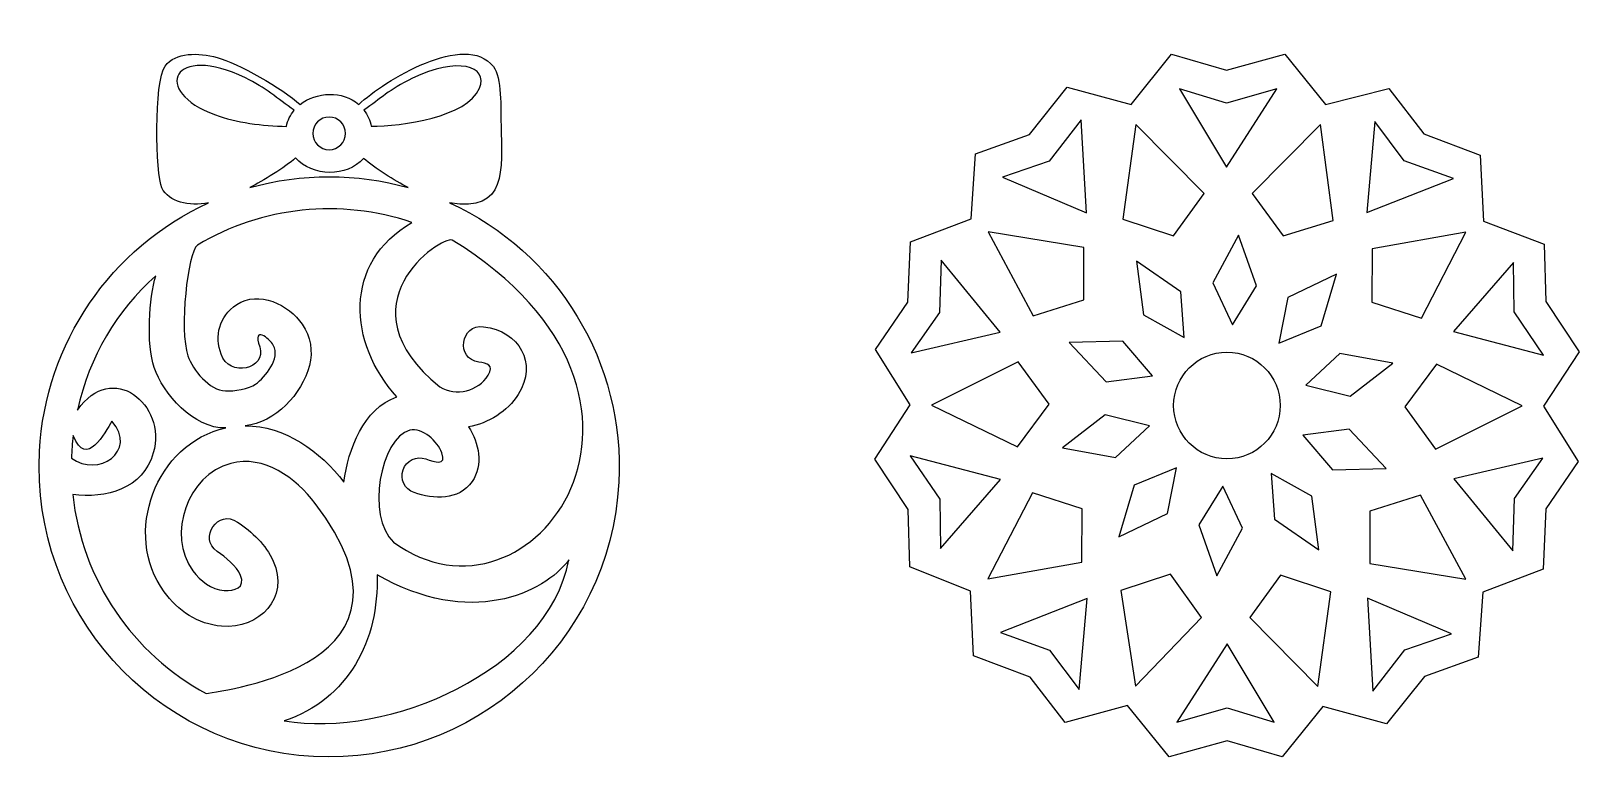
# Model space of a CAD drawing. Header units: centimetres. Extents: x -1 to 124, y -94 to 8.
# Drawn here: x -0.27 to 21.76, y -78.8 to -68.35 of the extents above; entities that cross this region are included whole.
import ezdxf

# ---------------------------------------------------------------- set-up
doc = ezdxf.new("R2010")
doc.units = ezdxf.units.CM
doc.header["$MEASUREMENT"] = 0
doc.layers.add('layer 1', color=7, linetype='Continuous')

msp = doc.modelspace()

# ---------------------------------------------------------------- linework, layer by layer
at = {"layer": 'layer 1', "color": 250}
for points, knots in [([(3.75129, -78.67694), (6.01428, -78.79796), (7.97102, -77.065), (8.09348, -74.77564), (8.09348, -74.77564), (8.18408, -73.08154), (7.22878, -71.50245), (5.68431, -70.79856), (5.68431, -70.79856), (6.51052, -70.94163), (6.42484, -70.33776), (6.4171, -69.68827), (6.4171, -69.68827), (6.41449, -69.46952), (6.42542, -69.00841), (6.30887, -68.86068), (6.30887, -68.86068), (5.90962, -68.35463), (4.76532, -69.05491), (4.39192, -69.39945), (4.39192, -69.39945), (4.16574, -69.19944), (3.78866, -69.21924), (3.55776, -69.40188), (3.55776, -69.40188), (3.32035, -69.177), (2.66115, -68.80881), (2.37722, -68.73189), (2.37722, -68.73189), (2.11492, -68.66084), (1.78466, -68.65512), (1.63816, -68.85354), (1.63816, -68.85354), (1.4781, -69.07026), (1.50023, -70.40031), (1.59105, -70.58608), (1.59105, -70.58608), (1.69269, -70.79397), (1.97269, -70.85258), (2.2568, -70.7998), (2.2568, -70.7998), (0.86174, -71.43839), (-0.06765, -72.79504), (-0.15001, -74.33475), (-0.15001, -74.33475), (-0.27103, -76.59776), (1.46193, -78.55448), (3.75129, -78.67694)], [0, 0, 0, 0, 0.07692308, 0.07692308, 0.07692308, 0.07692308, 0.15384615, 0.15384615, 0.15384615, 0.15384615, 0.23076923, 0.23076923, 0.23076923, 0.23076923, 0.30769231, 0.30769231, 0.30769231, 0.30769231, 0.38461538, 0.38461538, 0.38461538, 0.38461538, 0.46153846, 0.46153846, 0.46153846, 0.46153846, 0.53846154, 0.53846154, 0.53846154, 0.53846154, 0.61538462, 0.61538462, 0.61538462, 0.61538462, 0.69230769, 0.69230769, 0.69230769, 0.69230769, 0.76923077, 0.76923077, 0.76923077, 0.76923077, 0.84615385, 0.84615385, 0.84615385, 0.84615385, 1, 1, 1, 1]), ([(3.36446, -69.71226), (3.02975, -69.70784), (2.64248, -69.6556), (2.35305, -69.54965), (2.35305, -69.54965), (1.42582, -69.21022), (1.74941, -68.51965), (2.78341, -69.02352), (2.78341, -69.02352), (3.05967, -69.15815), (3.23602, -69.31466), (3.47379, -69.48324), (3.47379, -69.48324), (3.41979, -69.5477), (3.38084, -69.62468), (3.36446, -69.71226)], [0, 0, 0, 0, 0.2, 0.2, 0.2, 0.2, 0.4, 0.4, 0.4, 0.4, 0.6, 0.6, 0.6, 0.6, 1, 1, 1, 1]), ([(4.56996, -69.71068), (4.55318, -69.6284), (4.51849, -69.54925), (4.467, -69.48074), (4.467, -69.48074), (4.712, -69.31311), (4.81394, -69.19541), (5.15791, -69.02717), (5.15791, -69.02717), (5.79343, -68.71634), (6.24113, -68.85143), (6.11064, -69.16772), (6.11064, -69.16772), (5.93986, -69.58175), (5.00169, -69.70894), (4.56996, -69.71068)], [0, 0, 0, 0, 0.2, 0.2, 0.2, 0.2, 0.4, 0.4, 0.4, 0.4, 0.6, 0.6, 0.6, 0.6, 1, 1, 1, 1]), ([(12.24497, -71.3545), (12.24497, -71.3545), (12.20676, -72.21398), (12.20676, -72.21398), (12.20676, -72.21398), (12.20676, -72.21398), (11.74725, -72.88631), (11.74725, -72.88631), (11.74725, -72.88631), (11.74725, -72.88631), (12.23976, -73.67342), (12.23976, -73.67342), (12.23976, -73.67342), (12.23976, -73.67342), (11.73593, -74.44462), (11.73593, -74.44462), (11.73593, -74.44462), (11.73593, -74.44462), (12.2102, -75.16243), (12.2102, -75.16243), (12.2102, -75.16243), (12.2102, -75.16243), (12.23363, -75.97646), (12.23363, -75.97646), (12.23363, -75.97646), (12.23363, -75.97646), (13.09475, -76.32376), (13.09475, -76.32376), (13.09475, -76.32376), (13.09475, -76.32376), (13.14044, -77.24382), (13.14044, -77.24382), (13.14044, -77.24382), (13.14044, -77.24382), (13.94604, -77.54577), (13.94604, -77.54577), (13.94604, -77.54577), (13.94604, -77.54577), (14.44348, -78.19057), (14.44348, -78.19057), (14.44348, -78.19057), (14.44348, -78.19057), (15.33263, -77.94972), (15.33263, -77.94972), (15.33263, -77.94972), (15.33263, -77.94972), (15.92203, -78.68289), (15.92203, -78.68289), (15.92203, -78.68289), (15.92203, -78.68289), (16.75126, -78.45366), (16.75126, -78.45366), (16.75126, -78.45366), (16.75126, -78.45366), (17.53269, -78.68292), (17.53269, -78.68292), (17.53269, -78.68292), (17.53269, -78.68292), (18.11049, -77.96544), (18.11049, -77.96544), (18.11049, -77.96544), (18.11049, -77.96544), (19.01825, -78.21215), (19.01825, -78.21215), (19.01825, -78.21215), (19.01825, -78.21215), (19.55439, -77.53927), (19.55439, -77.53927), (19.55439, -77.53927), (19.55439, -77.53927), (20.32133, -77.26545), (20.32133, -77.26545), (20.32133, -77.26545), (20.32133, -77.26545), (20.38555, -76.33916), (20.38555, -76.33916), (20.38555, -76.33916), (20.38555, -76.33916), (21.24647, -76.01139), (21.24647, -76.01139), (21.24647, -76.01139), (21.24647, -76.01139), (21.28471, -75.1519), (21.28471, -75.1519), (21.28471, -75.1519), (21.28471, -75.1519), (21.74424, -74.47956), (21.74424, -74.47956), (21.74424, -74.47956), (21.74424, -74.47956), (21.25174, -73.69242), (21.25174, -73.69242), (21.25174, -73.69242), (21.25174, -73.69242), (21.75559, -72.92123), (21.75559, -72.92123), (21.75559, -72.92123), (21.75559, -72.92123), (21.28132, -72.20341), (21.28132, -72.20341), (21.28132, -72.20341), (21.28132, -72.20341), (21.25789, -71.38937), (21.25789, -71.38937), (21.25789, -71.38937), (21.25789, -71.38937), (20.39699, -71.06155), (20.39699, -71.06155), (20.39699, -71.06155), (20.39699, -71.06155), (20.35112, -70.12197), (20.35112, -70.12197), (20.35112, -70.12197), (20.35112, -70.12197), (19.5455, -69.82), (19.5455, -69.82), (19.5455, -69.82), (19.5455, -69.82), (19.04808, -69.17519), (19.04808, -69.17519), (19.04808, -69.17519), (19.04808, -69.17519), (18.14709, -69.4004), (18.14709, -69.4004), (18.14709, -69.4004), (18.14709, -69.4004), (17.56932, -68.68292), (17.56932, -68.68292), (17.56932, -68.68292), (17.56932, -68.68292), (16.74009, -68.91218), (16.74009, -68.91218), (16.74009, -68.91218), (16.74009, -68.91218), (15.95867, -68.68292), (15.95867, -68.68292), (15.95867, -68.68292), (15.95867, -68.68292), (15.3809, -69.4004), (15.3809, -69.4004), (15.3809, -69.4004), (15.3809, -69.4004), (14.47312, -69.15373), (14.47312, -69.15373), (14.47312, -69.15373), (14.47312, -69.15373), (13.93702, -69.8266), (13.93702, -69.8266), (13.93702, -69.8266), (13.93702, -69.8266), (13.17008, -70.10043), (13.17008, -70.10043), (13.17008, -70.10043), (13.17008, -70.10043), (13.10589, -71.02671), (13.10589, -71.02671), (13.10589, -71.02671), (13.10589, -71.02671), (12.24497, -71.3545), (12.24497, -71.3545)], [0, 0, 0, 0, 0.02439024, 0.02439024, 0.02439024, 0.02439024, 0.04878049, 0.04878049, 0.04878049, 0.04878049, 0.07317073, 0.07317073, 0.07317073, 0.07317073, 0.09756098, 0.09756098, 0.09756098, 0.09756098, 0.12195122, 0.12195122, 0.12195122, 0.12195122, 0.14634146, 0.14634146, 0.14634146, 0.14634146, 0.17073171, 0.17073171, 0.17073171, 0.17073171, 0.19512195, 0.19512195, 0.19512195, 0.19512195, 0.2195122, 0.2195122, 0.2195122, 0.2195122, 0.24390244, 0.24390244, 0.24390244, 0.24390244, 0.26829268, 0.26829268, 0.26829268, 0.26829268, 0.29268293, 0.29268293, 0.29268293, 0.29268293, 0.31707317, 0.31707317, 0.31707317, 0.31707317, 0.34146341, 0.34146341, 0.34146341, 0.34146341, 0.36585366, 0.36585366, 0.36585366, 0.36585366, 0.3902439, 0.3902439, 0.3902439, 0.3902439, 0.41463415, 0.41463415, 0.41463415, 0.41463415, 0.43902439, 0.43902439, 0.43902439, 0.43902439, 0.46341463, 0.46341463, 0.46341463, 0.46341463, 0.48780488, 0.48780488, 0.48780488, 0.48780488, 0.51219512, 0.51219512, 0.51219512, 0.51219512, 0.53658537, 0.53658537, 0.53658537, 0.53658537, 0.56097561, 0.56097561, 0.56097561, 0.56097561, 0.58536585, 0.58536585, 0.58536585, 0.58536585, 0.6097561, 0.6097561, 0.6097561, 0.6097561, 0.63414634, 0.63414634, 0.63414634, 0.63414634, 0.65853659, 0.65853659, 0.65853659, 0.65853659, 0.68292683, 0.68292683, 0.68292683, 0.68292683, 0.70731707, 0.70731707, 0.70731707, 0.70731707, 0.73170732, 0.73170732, 0.73170732, 0.73170732, 0.75609756, 0.75609756, 0.75609756, 0.75609756, 0.7804878, 0.7804878, 0.7804878, 0.7804878, 0.80487805, 0.80487805, 0.80487805, 0.80487805, 0.82926829, 0.82926829, 0.82926829, 0.82926829, 0.85365854, 0.85365854, 0.85365854, 0.85365854, 0.87804878, 0.87804878, 0.87804878, 0.87804878, 0.90243902, 0.90243902, 0.90243902, 0.90243902, 0.92682927, 0.92682927, 0.92682927, 0.92682927, 0.95121951, 0.95121951, 0.95121951, 0.95121951, 1, 1, 1, 1]), ([(16.74009, -70.29117), (16.74009, -70.29117), (16.07169, -69.1766), (16.07169, -69.1766), (16.07169, -69.1766), (16.07169, -69.1766), (16.74009, -69.38376), (16.74009, -69.38376), (16.74009, -69.38376), (16.74009, -69.38376), (17.45629, -69.1766), (17.45629, -69.1766), (17.45629, -69.1766), (17.45629, -69.1766), (16.74009, -70.29117), (16.74009, -70.29117)], [0, 0, 0, 0, 0.2, 0.2, 0.2, 0.2, 0.4, 0.4, 0.4, 0.4, 0.6, 0.6, 0.6, 0.6, 1, 1, 1, 1]), ([(4.20441, -69.81147), (4.20441, -69.93995), (4.10024, -70.04413), (3.97175, -70.04413), (3.97175, -70.04413), (3.84325, -70.04413), (3.73909, -69.93995), (3.73909, -69.81147), (3.73909, -69.81147), (3.73909, -69.68297), (3.84325, -69.5788), (3.97175, -69.5788), (3.97175, -69.5788), (4.10024, -69.5788), (4.20441, -69.68297), (4.20441, -69.81147)], [0, 0, 0, 0, 0.2, 0.2, 0.2, 0.2, 0.4, 0.4, 0.4, 0.4, 0.6, 0.6, 0.6, 0.6, 1, 1, 1, 1]), ([(14.74758, -70.94222), (14.74758, -70.94222), (13.55169, -70.43339), (13.55169, -70.43339), (13.55169, -70.43339), (13.55169, -70.43339), (14.21422, -70.20811), (14.21422, -70.20811), (14.21422, -70.20811), (14.21422, -70.20811), (14.67186, -69.61954), (14.67186, -69.61954), (14.67186, -69.61954), (14.67186, -69.61954), (14.74758, -70.94222), (14.74758, -70.94222)], [0, 0, 0, 0, 0.2, 0.2, 0.2, 0.2, 0.4, 0.4, 0.4, 0.4, 0.6, 0.6, 0.6, 0.6, 1, 1, 1, 1]), ([(16.42142, -70.66734), (16.42142, -70.66734), (15.98308, -71.26977), (15.98308, -71.26977), (15.98308, -71.26977), (15.98308, -71.26977), (15.26516, -71.03114), (15.26516, -71.03114), (15.26516, -71.03114), (15.26516, -71.03114), (15.45055, -69.68564), (15.45055, -69.68564), (15.45055, -69.68564), (15.45055, -69.68564), (16.42142, -70.66734), (16.42142, -70.66734)], [0, 0, 0, 0, 0.2, 0.2, 0.2, 0.2, 0.4, 0.4, 0.4, 0.4, 0.6, 0.6, 0.6, 0.6, 1, 1, 1, 1]), ([(18.25596, -71.05263), (18.25596, -71.05263), (17.54491, -71.26977), (17.54491, -71.26977), (17.54491, -71.26977), (17.54491, -71.26977), (17.10657, -70.66734), (17.10657, -70.66734), (17.10657, -70.66734), (17.10657, -70.66734), (18.07744, -69.68564), (18.07744, -69.68564), (18.07744, -69.68564), (18.07744, -69.68564), (18.25596, -71.05263), (18.25596, -71.05263)], [0, 0, 0, 0, 0.2, 0.2, 0.2, 0.2, 0.4, 0.4, 0.4, 0.4, 0.6, 0.6, 0.6, 0.6, 1, 1, 1, 1]), ([(18.7349, -70.93563), (18.7349, -70.93563), (18.84932, -69.64101), (18.84932, -69.64101), (18.84932, -69.64101), (18.84932, -69.64101), (19.26831, -70.20152), (19.26831, -70.20152), (19.26831, -70.20152), (19.26831, -70.20152), (19.96949, -70.45492), (19.96949, -70.45492), (19.96949, -70.45492), (19.96949, -70.45492), (18.7349, -70.93563), (18.7349, -70.93563)], [0, 0, 0, 0, 0.2, 0.2, 0.2, 0.2, 0.4, 0.4, 0.4, 0.4, 0.6, 0.6, 0.6, 0.6, 1, 1, 1, 1]), ([(2.84483, -70.58331), (3.02131, -70.49018), (3.34596, -70.29603), (3.49188, -70.16117), (3.49188, -70.16117), (3.73246, -70.42632), (4.22361, -70.4416), (4.45883, -70.16686), (4.45883, -70.16686), (4.62887, -70.31163), (4.90087, -70.48053), (5.09707, -70.58322), (5.09707, -70.58322), (4.3634, -70.37607), (3.57864, -70.37551), (2.84483, -70.58331)], [0, 0, 0, 0, 0.2, 0.2, 0.2, 0.2, 0.4, 0.4, 0.4, 0.4, 0.6, 0.6, 0.6, 0.6, 1, 1, 1, 1]), ([(2.92556, -73.37909), (2.83502, -73.44699), (2.61103, -73.47998), (2.49667, -73.47628), (2.49667, -73.47628), (2.26836, -73.46892), (2.02937, -73.17265), (1.96268, -72.97707), (1.96268, -72.97707), (1.83382, -72.59907), (1.96052, -71.51268), (2.09692, -71.40064), (2.09692, -71.40064), (3.01819, -70.85188), (4.13494, -70.73641), (5.14823, -71.07874), (5.14823, -71.07874), (4.16477, -71.65243), (4.24474, -72.79903), (4.9348, -73.55973), (4.9348, -73.55973), (4.45797, -73.72558), (4.24427, -74.309), (4.18112, -74.7721), (4.18112, -74.7721), (3.84849, -74.33513), (3.34398, -73.96965), (2.77446, -73.97133), (2.77446, -73.97133), (3.20813, -73.92549), (3.5835, -73.52114), (3.69009, -73.11612), (3.69009, -73.11612), (3.74372, -72.91238), (3.70719, -72.70235), (3.5898, -72.52767), (3.5898, -72.52767), (3.40182, -72.24792), (2.96765, -72.04174), (2.65712, -72.24671), (2.65712, -72.24671), (2.39591, -72.41918), (2.3452, -72.69159), (2.43378, -72.95482), (2.43378, -72.95482), (2.54477, -73.28487), (3.08983, -73.1664), (2.98346, -72.8504), (2.98346, -72.8504), (2.8746, -72.5267), (3.12449, -72.73471), (3.17729, -72.82595), (3.17729, -72.82595), (3.28572, -73.0133), (3.05984, -73.27844), (2.92556, -73.37909)], [0, 0, 0, 0, 0.06666667, 0.06666667, 0.06666667, 0.06666667, 0.13333333, 0.13333333, 0.13333333, 0.13333333, 0.2, 0.2, 0.2, 0.2, 0.26666667, 0.26666667, 0.26666667, 0.26666667, 0.33333333, 0.33333333, 0.33333333, 0.33333333, 0.4, 0.4, 0.4, 0.4, 0.46666667, 0.46666667, 0.46666667, 0.46666667, 0.53333333, 0.53333333, 0.53333333, 0.53333333, 0.6, 0.6, 0.6, 0.6, 0.66666667, 0.66666667, 0.66666667, 0.66666667, 0.73333333, 0.73333333, 0.73333333, 0.73333333, 0.8, 0.8, 0.8, 0.8, 0.86666667, 0.86666667, 0.86666667, 0.86666667, 1, 1, 1, 1]), ([(4.88594, -75.62542), (4.49492, -75.2654), (4.70112, -74.14499), (5.11947, -74.03426), (5.11947, -74.03426), (5.29779, -73.98703), (5.51865, -74.20107), (5.5755, -74.35423), (5.5755, -74.35423), (5.64775, -74.54931), (5.47076, -74.48542), (5.34621, -74.44195), (5.34621, -74.44195), (5.21425, -74.39598), (5.06863, -74.46638), (5.02268, -74.59836), (5.02268, -74.59836), (4.97671, -74.73033), (5.0471, -74.8759), (5.17908, -74.92188), (5.17908, -74.92188), (5.46033, -75.01984), (5.81314, -75.03773), (6.00459, -74.76556), (6.00459, -74.76556), (6.17112, -74.52887), (6.1036, -74.21297), (5.95448, -73.98597), (5.95448, -73.98597), (6.23462, -73.94033), (6.51216, -73.76784), (6.66188, -73.52476), (6.66188, -73.52476), (6.94048, -73.07231), (6.67708, -72.62937), (6.16826, -72.56192), (6.16826, -72.56192), (5.83747, -72.51812), (5.77072, -73.02186), (6.10152, -73.06569), (6.10152, -73.06569), (6.21921, -73.08131), (6.31992, -73.1045), (6.23199, -73.25363), (6.23199, -73.25363), (6.09936, -73.47801), (5.77255, -73.55761), (5.54727, -73.41833), (5.54727, -73.41833), (4.1062, -72.25597), (5.55965, -71.26741), (5.72409, -71.33046), (5.72409, -71.33046), (9.37978, -73.58412), (6.8482, -77.06786), (4.88594, -75.62542)], [0, 0, 0, 0, 0.06666667, 0.06666667, 0.06666667, 0.06666667, 0.13333333, 0.13333333, 0.13333333, 0.13333333, 0.2, 0.2, 0.2, 0.2, 0.26666667, 0.26666667, 0.26666667, 0.26666667, 0.33333333, 0.33333333, 0.33333333, 0.33333333, 0.4, 0.4, 0.4, 0.4, 0.46666667, 0.46666667, 0.46666667, 0.46666667, 0.53333333, 0.53333333, 0.53333333, 0.53333333, 0.6, 0.6, 0.6, 0.6, 0.66666667, 0.66666667, 0.66666667, 0.66666667, 0.73333333, 0.73333333, 0.73333333, 0.73333333, 0.8, 0.8, 0.8, 0.8, 0.86666667, 0.86666667, 0.86666667, 0.86666667, 1, 1, 1, 1]), ([(14.71086, -71.43386), (14.71086, -71.43386), (14.71034, -72.1789), (14.71034, -72.1789), (14.71034, -72.1789), (14.71034, -72.1789), (13.98927, -72.40781), (13.98927, -72.40781), (13.98927, -72.40781), (13.98927, -72.40781), (13.34839, -71.2103), (13.34839, -71.2103), (13.34839, -71.2103), (13.34839, -71.2103), (14.71086, -71.43386), (14.71086, -71.43386)], [0, 0, 0, 0, 0.2, 0.2, 0.2, 0.2, 0.4, 0.4, 0.4, 0.4, 0.6, 0.6, 0.6, 0.6, 1, 1, 1, 1]), ([(16.82576, -72.53679), (16.82576, -72.53679), (16.54387, -71.93618), (16.54387, -71.93618), (16.54387, -71.93618), (16.54387, -71.93618), (16.91174, -71.26033), (16.91174, -71.26033), (16.91174, -71.26033), (16.91174, -71.26033), (17.16734, -71.98251), (17.16734, -71.98251), (17.16734, -71.98251), (17.16734, -71.98251), (16.82576, -72.53679), (16.82576, -72.53679)], [0, 0, 0, 0, 0.2, 0.2, 0.2, 0.2, 0.4, 0.4, 0.4, 0.4, 0.6, 0.6, 0.6, 0.6, 1, 1, 1, 1]), ([(19.51354, -72.44265), (19.51354, -72.44265), (18.80512, -72.21191), (18.80512, -72.21191), (18.80512, -72.21191), (18.80512, -72.21191), (18.81026, -71.45537), (18.81026, -71.45537), (18.81026, -71.45537), (18.81026, -71.45537), (20.14723, -71.21593), (20.14723, -71.21593), (20.14723, -71.21593), (20.14723, -71.21593), (19.51354, -72.44265), (19.51354, -72.44265)], [0, 0, 0, 0, 0.2, 0.2, 0.2, 0.2, 0.4, 0.4, 0.4, 0.4, 0.6, 0.6, 0.6, 0.6, 1, 1, 1, 1]), ([(13.51827, -72.64012), (13.51827, -72.64012), (12.25168, -72.93137), (12.25168, -72.93137), (12.25168, -72.93137), (12.25168, -72.93137), (12.65527, -72.3597), (12.65527, -72.3597), (12.65527, -72.3597), (12.65527, -72.3597), (12.67957, -71.61453), (12.67957, -71.61453), (12.67957, -71.61453), (12.67957, -71.61453), (13.51827, -72.64012), (13.51827, -72.64012)], [0, 0, 0, 0, 0.2, 0.2, 0.2, 0.2, 0.4, 0.4, 0.4, 0.4, 0.6, 0.6, 0.6, 0.6, 1, 1, 1, 1]), ([(15.55782, -72.39447), (15.55782, -72.39447), (15.45818, -71.63146), (15.45818, -71.63146), (15.45818, -71.63146), (15.45818, -71.63146), (16.08946, -72.06548), (16.08946, -72.06548), (16.08946, -72.06548), (16.08946, -72.06548), (16.13891, -72.71467), (16.13891, -72.71467), (16.13891, -72.71467), (16.13891, -72.71467), (15.55782, -72.39447), (15.55782, -72.39447)], [0, 0, 0, 0, 0.2, 0.2, 0.2, 0.2, 0.4, 0.4, 0.4, 0.4, 0.6, 0.6, 0.6, 0.6, 1, 1, 1, 1]), ([(19.96978, -72.62952), (19.96978, -72.62952), (20.82331, -71.6494), (20.82331, -71.6494), (20.82331, -71.6494), (20.82331, -71.6494), (20.8328, -72.34912), (20.8328, -72.34912), (20.8328, -72.34912), (20.8328, -72.34912), (21.25114, -72.96628), (21.25114, -72.96628), (21.25114, -72.96628), (21.25114, -72.96628), (19.96978, -72.62952), (19.96978, -72.62952)], [0, 0, 0, 0, 0.2, 0.2, 0.2, 0.2, 0.4, 0.4, 0.4, 0.4, 0.6, 0.6, 0.6, 0.6, 1, 1, 1, 1]), ([(2.22176, -77.78117), (1.18155, -77.21602), (0.45282, -76.16497), (0.32318, -74.9485), (0.32318, -74.9485), (0.79254, -75.01107), (1.32466, -74.8692), (1.46909, -74.3581), (1.46909, -74.3581), (1.66493, -73.66547), (0.8829, -73.03594), (0.39196, -73.74781), (0.39196, -73.74781), (0.56422, -72.97976), (0.94062, -72.33868), (1.505, -71.83896), (1.505, -71.83896), (1.40904, -72.14611), (1.36918, -72.81096), (1.4817, -73.14105), (1.4817, -73.14105), (1.60727, -73.50937), (2.0445, -74.01879), (2.50116, -74.00105), (2.50116, -74.00105), (1.50356, -74.21745), (1.0246, -75.51229), (1.6228, -76.33367), (1.6228, -76.33367), (1.81785, -76.60146), (2.10547, -76.79785), (2.44193, -76.82286), (2.44193, -76.82286), (2.98285, -76.86309), (3.4085, -76.42101), (3.1763, -75.89563), (3.1763, -75.89563), (3.07476, -75.66582), (2.8714, -75.48063), (2.66761, -75.34053), (2.66761, -75.34053), (2.39295, -75.1517), (2.10508, -75.57051), (2.37972, -75.75926), (2.37972, -75.75926), (2.49857, -75.84098), (2.65222, -75.96689), (2.71151, -76.10101), (2.71151, -76.10101), (2.78657, -76.27099), (2.62073, -76.3266), (2.47961, -76.31611), (2.47961, -76.31611), (2.29514, -76.30241), (2.13909, -76.17935), (2.03359, -76.03451), (2.03359, -76.03451), (1.65862, -75.51963), (1.95722, -74.67078), (2.57056, -74.5069), (2.57056, -74.5069), (3.04485, -74.38017), (3.50121, -74.7167), (3.77441, -75.07679), (3.77441, -75.07679), (5.52211, -77.3803), (2.51585, -77.72238), (2.22176, -77.78117)], [0, 0, 0, 0, 0.05555556, 0.05555556, 0.05555556, 0.05555556, 0.11111111, 0.11111111, 0.11111111, 0.11111111, 0.16666667, 0.16666667, 0.16666667, 0.16666667, 0.22222222, 0.22222222, 0.22222222, 0.22222222, 0.27777778, 0.27777778, 0.27777778, 0.27777778, 0.33333333, 0.33333333, 0.33333333, 0.33333333, 0.38888889, 0.38888889, 0.38888889, 0.38888889, 0.44444444, 0.44444444, 0.44444444, 0.44444444, 0.5, 0.5, 0.5, 0.5, 0.55555556, 0.55555556, 0.55555556, 0.55555556, 0.61111111, 0.61111111, 0.61111111, 0.61111111, 0.66666667, 0.66666667, 0.66666667, 0.66666667, 0.72222222, 0.72222222, 0.72222222, 0.72222222, 0.77777778, 0.77777778, 0.77777778, 0.77777778, 0.83333333, 0.83333333, 0.83333333, 0.83333333, 0.88888889, 0.88888889, 0.88888889, 0.88888889, 1, 1, 1, 1]), ([(18.08822, -72.54896), (18.08822, -72.54896), (17.48605, -72.7966), (17.48605, -72.7966), (17.48605, -72.7966), (17.48605, -72.7966), (17.61105, -72.14499), (17.61105, -72.14499), (17.61105, -72.14499), (17.61105, -72.14499), (18.30594, -71.81446), (18.30594, -71.81446), (18.30594, -71.81446), (18.30594, -71.81446), (18.08822, -72.54896), (18.08822, -72.54896)], [0, 0, 0, 0, 0.2, 0.2, 0.2, 0.2, 0.4, 0.4, 0.4, 0.4, 0.6, 0.6, 0.6, 0.6, 1, 1, 1, 1]), ([(15.02946, -73.34481), (15.02946, -73.34481), (14.50036, -72.78609), (14.50036, -72.78609), (14.50036, -72.78609), (14.50036, -72.78609), (15.26619, -72.76617), (15.26619, -72.76617), (15.26619, -72.76617), (15.26619, -72.76617), (15.68778, -73.26232), (15.68778, -73.26232), (15.68778, -73.26232), (15.68778, -73.26232), (15.02946, -73.34481), (15.02946, -73.34481)], [0, 0, 0, 0, 0.2, 0.2, 0.2, 0.2, 0.4, 0.4, 0.4, 0.4, 0.6, 0.6, 0.6, 0.6, 1, 1, 1, 1]), ([(14.21504, -73.66249), (14.21504, -73.66249), (13.76624, -74.27152), (13.76624, -74.27152), (13.76624, -74.27152), (13.76624, -74.27152), (12.54386, -73.67941), (12.54386, -73.67941), (12.54386, -73.67941), (12.54386, -73.67941), (13.77754, -73.05944), (13.77754, -73.05944), (13.77754, -73.05944), (13.77754, -73.05944), (14.21504, -73.66249), (14.21504, -73.66249)], [0, 0, 0, 0, 0.2, 0.2, 0.2, 0.2, 0.4, 0.4, 0.4, 0.4, 0.6, 0.6, 0.6, 0.6, 1, 1, 1, 1]), ([(16.74576, -74.44153), (17.16473, -74.44153), (17.50437, -74.10189), (17.50437, -73.68292), (17.50437, -73.68292), (17.50437, -73.26395), (17.16473, -72.92431), (16.74576, -72.92431), (16.74576, -72.92431), (16.32679, -72.92431), (15.98715, -73.26395), (15.98715, -73.68292), (15.98715, -73.68292), (15.98715, -74.10189), (16.32679, -74.44153), (16.74576, -74.44153)], [0, 0, 0, 0, 0.2, 0.2, 0.2, 0.2, 0.4, 0.4, 0.4, 0.4, 0.6, 0.6, 0.6, 0.6, 1, 1, 1, 1]), ([(18.50019, -73.5485), (18.50019, -73.5485), (17.86748, -73.3949), (17.86748, -73.3949), (17.86748, -73.3949), (17.86748, -73.3949), (18.3516, -72.94121), (18.3516, -72.94121), (18.3516, -72.94121), (18.3516, -72.94121), (19.10807, -73.08225), (19.10807, -73.08225), (19.10807, -73.08225), (19.10807, -73.08225), (18.50019, -73.5485), (18.50019, -73.5485)], [0, 0, 0, 0, 0.2, 0.2, 0.2, 0.2, 0.4, 0.4, 0.4, 0.4, 0.6, 0.6, 0.6, 0.6, 1, 1, 1, 1]), ([(19.71393, -74.3064), (19.71393, -74.3064), (19.27643, -73.70332), (19.27643, -73.70332), (19.27643, -73.70332), (19.27643, -73.70332), (19.72526, -73.09429), (19.72526, -73.09429), (19.72526, -73.09429), (19.72526, -73.09429), (20.94764, -73.68643), (20.94764, -73.68643), (20.94764, -73.68643), (20.94764, -73.68643), (19.71393, -74.3064), (19.71393, -74.3064)], [0, 0, 0, 0, 0.2, 0.2, 0.2, 0.2, 0.4, 0.4, 0.4, 0.4, 0.6, 0.6, 0.6, 0.6, 1, 1, 1, 1]), ([(0.30466, -74.43106), (0.30829, -74.32392), (0.31657, -74.21815), (0.3294, -74.11166), (0.3294, -74.11166), (0.52235, -74.59231), (0.78097, -74.06056), (0.87982, -73.90709), (0.87982, -73.90709), (1.2559, -74.33411), (0.67757, -74.71294), (0.30466, -74.43106)], [0, 0, 0, 0, 0.25, 0.25, 0.25, 0.25, 0.5, 0.5, 0.5, 0.5, 1, 1, 1, 1]), ([(15.16059, -74.42423), (15.16059, -74.42423), (14.40414, -74.28321), (14.40414, -74.28321), (14.40414, -74.28321), (14.40414, -74.28321), (15.012, -73.81695), (15.012, -73.81695), (15.012, -73.81695), (15.012, -73.81695), (15.64471, -73.97053), (15.64471, -73.97053), (15.64471, -73.97053), (15.64471, -73.97053), (15.16059, -74.42423), (15.16059, -74.42423)], [0, 0, 0, 0, 0.2, 0.2, 0.2, 0.2, 0.4, 0.4, 0.4, 0.4, 0.6, 0.6, 0.6, 0.6, 1, 1, 1, 1]), ([(18.24599, -74.59929), (18.24599, -74.59929), (17.82439, -74.10313), (17.82439, -74.10313), (17.82439, -74.10313), (17.82439, -74.10313), (18.48272, -74.02064), (18.48272, -74.02064), (18.48272, -74.02064), (18.48272, -74.02064), (19.01182, -74.57937), (19.01182, -74.57937), (19.01182, -74.57937), (19.01182, -74.57937), (18.24599, -74.59929), (18.24599, -74.59929)], [0, 0, 0, 0, 0.2, 0.2, 0.2, 0.2, 0.4, 0.4, 0.4, 0.4, 0.6, 0.6, 0.6, 0.6, 1, 1, 1, 1]), ([(13.52172, -74.73629), (13.52172, -74.73629), (12.66822, -75.71641), (12.66822, -75.71641), (12.66822, -75.71641), (12.66822, -75.71641), (12.65872, -75.01672), (12.65872, -75.01672), (12.65872, -75.01672), (12.65872, -75.01672), (12.24037, -74.39956), (12.24037, -74.39956), (12.24037, -74.39956), (12.24037, -74.39956), (13.52172, -74.73629), (13.52172, -74.73629)], [0, 0, 0, 0, 0.2, 0.2, 0.2, 0.2, 0.4, 0.4, 0.4, 0.4, 0.6, 0.6, 0.6, 0.6, 1, 1, 1, 1]), ([(20.81189, -75.75133), (20.81189, -75.75133), (19.97318, -74.72574), (19.97318, -74.72574), (19.97318, -74.72574), (19.97318, -74.72574), (21.2398, -74.43448), (21.2398, -74.43448), (21.2398, -74.43448), (21.2398, -74.43448), (20.83621, -75.00617), (20.83621, -75.00617), (20.83621, -75.00617), (20.83621, -75.00617), (20.81189, -75.75133), (20.81189, -75.75133)], [0, 0, 0, 0, 0.2, 0.2, 0.2, 0.2, 0.4, 0.4, 0.4, 0.4, 0.6, 0.6, 0.6, 0.6, 1, 1, 1, 1]), ([(15.90115, -75.22041), (15.90115, -75.22041), (15.20628, -75.55096), (15.20628, -75.55096), (15.20628, -75.55096), (15.20628, -75.55096), (15.42399, -74.81645), (15.42399, -74.81645), (15.42399, -74.81645), (15.42399, -74.81645), (16.02613, -74.56882), (16.02613, -74.56882), (16.02613, -74.56882), (16.02613, -74.56882), (15.90115, -75.22041), (15.90115, -75.22041)], [0, 0, 0, 0, 0.2, 0.2, 0.2, 0.2, 0.4, 0.4, 0.4, 0.4, 0.6, 0.6, 0.6, 0.6, 1, 1, 1, 1]), ([(18.05396, -75.73401), (18.05396, -75.73401), (17.42269, -75.29997), (17.42269, -75.29997), (17.42269, -75.29997), (17.42269, -75.29997), (17.37325, -74.65077), (17.37325, -74.65077), (17.37325, -74.65077), (17.37325, -74.65077), (17.95433, -74.97099), (17.95433, -74.97099), (17.95433, -74.97099), (17.95433, -74.97099), (18.05396, -75.73401), (18.05396, -75.73401)], [0, 0, 0, 0, 0.2, 0.2, 0.2, 0.2, 0.4, 0.4, 0.4, 0.4, 0.6, 0.6, 0.6, 0.6, 1, 1, 1, 1]), ([(16.96826, -75.42926), (16.96826, -75.42926), (16.60038, -76.10512), (16.60038, -76.10512), (16.60038, -76.10512), (16.60038, -76.10512), (16.34478, -75.38292), (16.34478, -75.38292), (16.34478, -75.38292), (16.34478, -75.38292), (16.68638, -74.82865), (16.68638, -74.82865), (16.68638, -74.82865), (16.68638, -74.82865), (16.96826, -75.42926), (16.96826, -75.42926)], [0, 0, 0, 0, 0.2, 0.2, 0.2, 0.2, 0.4, 0.4, 0.4, 0.4, 0.6, 0.6, 0.6, 0.6, 1, 1, 1, 1]), ([(14.68637, -75.15388), (14.68637, -75.15388), (14.68125, -75.91041), (14.68125, -75.91041), (14.68125, -75.91041), (14.68125, -75.91041), (13.34429, -76.14986), (13.34429, -76.14986), (13.34429, -76.14986), (13.34429, -76.14986), (13.97795, -74.92316), (13.97795, -74.92316), (13.97795, -74.92316), (13.97795, -74.92316), (14.68637, -75.15388), (14.68637, -75.15388)], [0, 0, 0, 0, 0.2, 0.2, 0.2, 0.2, 0.4, 0.4, 0.4, 0.4, 0.6, 0.6, 0.6, 0.6, 1, 1, 1, 1]), ([(18.78056, -75.93197), (18.78056, -75.93197), (18.7811, -75.18691), (18.7811, -75.18691), (18.7811, -75.18691), (18.7811, -75.18691), (19.50219, -74.95801), (19.50219, -74.95801), (19.50219, -74.95801), (19.50219, -74.95801), (20.14305, -76.15555), (20.14305, -76.15555), (20.14305, -76.15555), (20.14305, -76.15555), (18.78056, -75.93197), (18.78056, -75.93197)], [0, 0, 0, 0, 0.2, 0.2, 0.2, 0.2, 0.4, 0.4, 0.4, 0.4, 0.6, 0.6, 0.6, 0.6, 1, 1, 1, 1]), ([(3.33272, -78.16868), (4.24176, -77.86912), (4.68604, -77.02468), (4.65278, -76.08983), (4.65278, -76.08983), (5.97553, -76.85127), (7.02969, -76.35766), (7.38246, -75.87956), (7.38246, -75.87956), (7.07989, -77.45789), (4.80223, -78.42661), (3.33272, -78.16868)], [0, 0, 0, 0, 0.25, 0.25, 0.25, 0.25, 0.5, 0.5, 0.5, 0.5, 1, 1, 1, 1]), ([(15.94428, -76.08341), (15.94428, -76.08341), (16.38481, -76.69846), (16.38481, -76.69846), (16.38481, -76.69846), (16.38481, -76.69846), (15.44395, -77.67802), (15.44395, -77.67802), (15.44395, -77.67802), (15.44395, -77.67802), (15.23554, -76.31314), (15.23554, -76.31314), (15.23554, -76.31314), (15.23554, -76.31314), (15.94428, -76.08341), (15.94428, -76.08341)], [0, 0, 0, 0, 0.2, 0.2, 0.2, 0.2, 0.4, 0.4, 0.4, 0.4, 0.6, 0.6, 0.6, 0.6, 1, 1, 1, 1]), ([(17.06997, -76.69847), (17.06997, -76.69847), (17.50834, -76.09603), (17.50834, -76.09603), (17.50834, -76.09603), (17.50834, -76.09603), (18.22624, -76.33468), (18.22624, -76.33468), (18.22624, -76.33468), (18.22624, -76.33468), (18.04084, -77.6802), (18.04084, -77.6802), (18.04084, -77.6802), (18.04084, -77.6802), (17.06997, -76.69847), (17.06997, -76.69847)], [0, 0, 0, 0, 0.2, 0.2, 0.2, 0.2, 0.4, 0.4, 0.4, 0.4, 0.6, 0.6, 0.6, 0.6, 1, 1, 1, 1]), ([(14.75662, -76.43015), (14.75662, -76.43015), (14.64222, -77.72474), (14.64222, -77.72474), (14.64222, -77.72474), (14.64222, -77.72474), (14.22324, -77.16426), (14.22324, -77.16426), (14.22324, -77.16426), (14.22324, -77.16426), (13.52205, -76.91087), (13.52205, -76.91087), (13.52205, -76.91087), (13.52205, -76.91087), (14.75662, -76.43015), (14.75662, -76.43015)], [0, 0, 0, 0, 0.2, 0.2, 0.2, 0.2, 0.4, 0.4, 0.4, 0.4, 0.6, 0.6, 0.6, 0.6, 1, 1, 1, 1]), ([(18.81952, -77.74631), (18.81952, -77.74631), (18.74384, -76.42361), (18.74384, -76.42361), (18.74384, -76.42361), (18.74384, -76.42361), (19.93972, -76.93248), (19.93972, -76.93248), (19.93972, -76.93248), (19.93972, -76.93248), (19.2772, -77.15774), (19.2772, -77.15774), (19.2772, -77.15774), (19.2772, -77.15774), (18.81952, -77.74631), (18.81952, -77.74631)], [0, 0, 0, 0, 0.2, 0.2, 0.2, 0.2, 0.4, 0.4, 0.4, 0.4, 0.6, 0.6, 0.6, 0.6, 1, 1, 1, 1]), ([(16.75129, -77.07464), (16.75129, -77.07464), (17.41969, -78.18924), (17.41969, -78.18924), (17.41969, -78.18924), (17.41969, -78.18924), (16.75127, -77.98206), (16.75127, -77.98206), (16.75127, -77.98206), (16.75127, -77.98206), (16.03506, -78.18922), (16.03506, -78.18922), (16.03506, -78.18922), (16.03506, -78.18922), (16.75129, -77.07464), (16.75129, -77.07464)], [0, 0, 0, 0, 0.2, 0.2, 0.2, 0.2, 0.4, 0.4, 0.4, 0.4, 0.6, 0.6, 0.6, 0.6, 1, 1, 1, 1])]:
    msp.add_open_spline(points, degree=3, knots=knots, dxfattribs=at)

doc.saveas('drawing.dxf')
